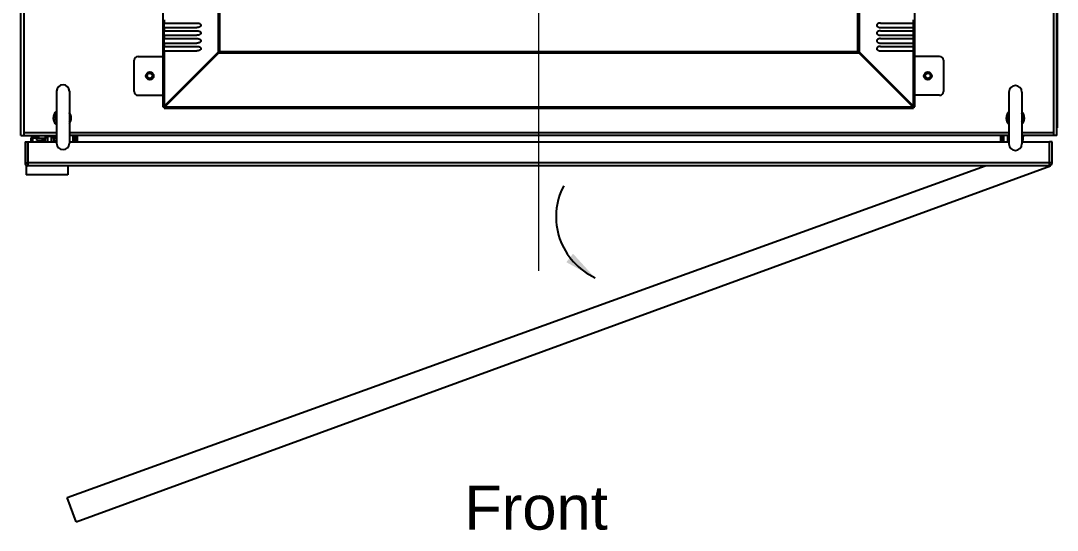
# Model space of a CAD drawing. Extents: x 79822 to 122366, y -56021 to -28815.
# Drawn here: x 84229 to 85028, y -44428 to -44035 of the extents above; entities that cross this region are included whole.
import ezdxf
from ezdxf.lldxf.tags import DXFTag

# ---------------------------------------------------------------- set-up
doc = ezdxf.new("R2010")
doc.units = 0
doc.header["$LTSCALE"] = 100
doc.header["$MEASUREMENT"] = 0
doc.layers.add('PANEL', color=7, linetype='Continuous')
doc.styles.add('HZ', font='arial.ttf', dxfattribs={"width": 0.7})
tags = doc.linetypes.add('CENTER', pattern=[2, 1.25, -0.25, 0.25, -0.25]).pattern_tags.tags
tags[10:11] = [DXFTag(74, 4), DXFTag(75, 0), DXFTag(340, '0'), DXFTag(46, 1.0), DXFTag(50, 0.0), DXFTag(44, 0.0), DXFTag(45, 0.0)]
tags[8:9] = [DXFTag(74, 4), DXFTag(75, 0), DXFTag(340, '0'), DXFTag(46, 1.0), DXFTag(50, 0.0), DXFTag(44, 0.0), DXFTag(45, 0.0)]
tags[6:7] = [DXFTag(74, 4), DXFTag(75, 0), DXFTag(340, '0'), DXFTag(46, 1.0), DXFTag(50, 0.0), DXFTag(44, 0.0), DXFTag(45, 0.0)]
tags[4:5] = [DXFTag(74, 4), DXFTag(75, 0), DXFTag(340, '0'), DXFTag(46, 1.0), DXFTag(50, 0.0), DXFTag(44, 0.0), DXFTag(45, 0.0)]
tags = doc.linetypes.add('HIDDEN', pattern=[0.375, 0.25, -0.125]).pattern_tags.tags
tags[6:7] = [DXFTag(74, 4), DXFTag(75, 0), DXFTag(340, '0'), DXFTag(46, 1.0), DXFTag(50, 0.0), DXFTag(44, 0.0), DXFTag(45, 0.0)]
tags[4:5] = [DXFTag(74, 4), DXFTag(75, 0), DXFTag(340, '0'), DXFTag(46, 1.0), DXFTag(50, 0.0), DXFTag(44, 0.0), DXFTag(45, 0.0)]

msp = doc.modelspace()

# ---------------------------------------------------------------- linework, layer by layer
at = {"color": 1, "linetype": 'CENTER', "lineweight": 20}
msp.add_line((84628.7, -44227.59), (84628.7, -43283.74), dxfattribs=at)
at = {"color": 7, "linetype": 'Continuous'}
for p, q in [((84229.2, -44123.2), (84229.2, -43370.6)), ((84231.5, -43371.2), (84231.5, -44123.2)), ((85025.9, -44123.2), (85025.9, -43371.2)), ((85028.2, -44123.2), (85028.2, -43371.2)), ((84338.7, -43393.2), (84338.7, -44101.2)), ((84918.7, -44101.2), (84918.7, -43393.2)), ((85028.5, -43395.9), (85028.5, -44097.9)), ((84381.49, -43435.49), (84381.49, -44058.91)), ((84382.59, -43436.09), (84382.59, -44058.31)), ((84874.81, -44058.31), (84874.81, -43436.09)), ((84875.91, -44058.91), (84875.91, -43435.49)), ((84338.7, -44036.45), (84365.11, -44036.45)), ((84338.7, -44039.95), (84365.11, -44039.95)), ((84339.7, -44039.95), (84339.7, -44036.45)), ((84339.8, -44033.95), (84339.8, -44036.45)), ((84339.8, -44039.95), (84339.8, -44042.45)), ((84892.29, -44036.45), (84918.7, -44036.45)), ((84892.29, -44039.95), (84918.7, -44039.95)), ((84917.6, -44036.45), (84917.6, -44033.95)), ((84917.6, -44042.45), (84917.6, -44039.95)), ((84917.7, -44039.95), (84917.7, -44036.45)), ((84338.7, -44042.45), (84365.11, -44042.45)), ((84338.7, -44045.95), (84365.11, -44045.95)), ((84338.7, -44048.45), (84365.11, -44048.45)), ((84339.7, -44045.95), (84339.7, -44042.45)), ((84339.7, -44051.95), (84339.7, -44048.45)), ((84339.8, -44045.95), (84339.8, -44048.45)), ((84892.29, -44042.45), (84918.7, -44042.45)), ((84892.29, -44045.95), (84918.7, -44045.95)), ((84892.29, -44048.45), (84918.7, -44048.45)), ((84917.6, -44048.45), (84917.6, -44045.95)), ((84917.7, -44045.95), (84917.7, -44042.45)), ((84917.7, -44051.95), (84917.7, -44048.45)), ((84338.7, -44051.95), (84365.11, -44051.95)), ((84338.7, -44054.45), (84365.11, -44054.45)), ((84339.7, -44057.95), (84339.7, -44054.45)), ((84339.8, -44051.95), (84339.8, -44054.45)), ((84892.29, -44051.95), (84918.7, -44051.95)), ((84892.29, -44054.45), (84918.7, -44054.45)), ((84917.6, -44054.45), (84917.6, -44051.95)), ((84917.7, -44057.95), (84917.7, -44054.45)), ((84316.7, -44089.2), (84316.7, -44065.2)), ((84319.7, -44062.2), (84338.7, -44062.2)), ((84338.7, -44057.95), (84365.11, -44057.95)), ((84339.8, -44057.95), (84339.8, -44100.6)), ((84381.49, -44058.91), (84339.8, -44100.6)), ((84381.99, -44058.91), (84340.3, -44100.6)), ((84381.99, -44059.41), (84340.3, -44101.1)), ((84381.49, -44058.91), (84381.99, -44058.91)), ((84381.99, -44059.41), (84381.99, -44058.91)), ((84381.99, -44059.41), (84875.41, -44059.41)), ((84382.59, -44058.31), (84874.81, -44058.31)), ((84875.91, -44058.91), (84875.41, -44058.91)), ((84875.41, -44058.91), (84917.1, -44100.6)), ((84875.41, -44059.41), (84875.41, -44058.91)), ((84875.41, -44059.41), (84917.1, -44101.1)), ((84875.91, -44058.91), (84917.6, -44100.6)), ((84892.29, -44057.95), (84918.7, -44057.95)), ((84917.6, -44100.6), (84917.6, -44057.95)), ((84937.7, -44062.2), (84918.7, -44062.2)), ((84940.7, -44065.2), (84940.7, -44089.2)), ((84256.8, -44089.1), (84256.8, -44129.1)), ((84266.8, -44089.1), (84266.8, -44129.1)), ((84319.7, -44092.2), (84338.7, -44092.2)), ((84937.7, -44092.2), (84918.7, -44092.2)), ((84991.2, -44089.7), (84991.2, -44129.7)), ((85001.2, -44089.7), (85001.2, -44129.7)), ((84338.7, -44101.2), (84339.8, -44101.2)), ((84339.7, -44101.1), (84339.7, -44102.2)), ((84339.7, -44102.2), (84917.7, -44102.2)), ((84339.8, -44100.6), (84340.3, -44100.6)), ((84340.3, -44101.1), (84340.3, -44100.6)), ((84340.3, -44101.1), (84917.1, -44101.1)), ((84917.6, -44100.6), (84917.1, -44100.6)), ((84917.1, -44101.1), (84917.1, -44100.6)), ((84917.6, -44101.2), (84918.7, -44101.2)), ((84917.7, -44102.2), (84917.7, -44101.1)), ((85028.2, -44097.9), (85028.26, -44097.9)), ((85028.26, -44097.9), (85028.5, -44097.9)), ((85028.5, -44097.9), (85028.5, -44117.4)), ((84231.5, -44120.9), (84256.8, -44120.9)), ((84266.8, -44120.9), (84991.2, -44120.9)), ((85001.2, -44120.9), (85025.9, -44120.9)), ((85028.2, -44117.4), (85028.5, -44117.4)), ((84229.2, -44123.2), (84256.8, -44123.2)), ((84232.5, -44127.95), (84232.5, -44144.15)), ((84232.5, -44127.95), (84234.5, -44127.95)), ((84234.5, -44127.95), (84234.5, -44144.15)), ((84234.8, -44127.95), (84234.8, -44146.45)), ((84234.8, -44127.95), (84256.8, -44127.95)), ((84237, -44125.83), (84237, -44127.95)), ((84237, -44125.83), (84238.2, -44125.83)), ((84238.2, -44125.83), (84238.2, -44127.95)), ((84238.88, -44123.95), (84238.88, -44125.15)), ((84243, -44123.95), (84238.88, -44123.95)), ((84243, -44125.15), (84238.88, -44125.15)), ((84241.52, -44125.15), (84241.5, -44125.17)), ((84241.5, -44127), (84241.5, -44125.17)), ((84241.5, -44125.19), (84248, -44125.19)), ((84241.5, -44127), (84246, -44127)), ((84243.47, -44123.2), (84242.72, -44123.95)), ((84243, -44123.95), (84243, -44125.15)), ((84243.99, -44127), (84243.99, -44127.96)), ((84246, -44127.95), (84246, -44125.95)), ((84246, -44125.95), (84248, -44125.95)), ((84247.09, -44127.95), (84247.09, -44125.95)), ((84248, -44123.2), (84248, -44127.95)), ((84250, -44124.98), (84248, -44124.98)), ((84250, -44127.95), (84250, -44123.2)), ((84250.1, -44127.95), (84250.1, -44123.98)), ((84252.9, -44123.98), (84250.1, -44123.98)), ((84252.9, -44127.95), (84252.9, -44123.98)), ((84253, -44123.2), (84253, -44127.95)), ((84255, -44124.98), (84253, -44124.98)), ((84255, -44127.95), (84255, -44123.2)), ((84255, -44125.19), (84256.8, -44125.19)), ((84255, -44127), (84256.8, -44127)), ((84256, -44123.95), (84256, -44125.15)), ((84256.8, -44123.95), (84256, -44123.95)), ((84256.8, -44125.15), (84256, -44125.15)), ((84991.2, -44123.2), (84266.8, -44123.2)), ((84266.8, -44127.95), (84991.2, -44127.95)), ((84269.5, -44123.2), (84269.5, -44127.95)), ((84270.6, -44127.95), (84270.6, -44123.2)), ((84271.8, -44127.95), (84271.8, -44123.2)), ((84273, -44127.95), (84273, -44123.2)), ((84985, -44127.95), (84985, -44123.2)), ((84986.2, -44127.95), (84986.2, -44123.2)), ((84987.4, -44127.95), (84987.4, -44123.2)), ((84990.5, -44127.95), (84990.5, -44123.2)), ((85028.2, -44123.2), (85001.2, -44123.2)), ((85001.2, -44127.95), (85022.2, -44127.95)), ((85001.5, -44127.95), (85001.5, -44123.2)), ((85002.21, -44123.2), (85001.73, -44127.95)), ((85022.2, -44127.95), (85022.2, -44146.45)), ((85024.5, -44127.95), (85022.5, -44127.95)), ((85022.5, -44144.15), (85022.5, -44127.95)), ((85024.5, -44144.15), (85024.5, -44127.95)), ((84232.5, -44144.15), (84234.5, -44144.15)), ((85022.2, -44144.15), (84234.8, -44144.15)), ((85024.5, -44144.15), (85022.5, -44144.15)), ((84233.5, -44146.45), (84233.5, -44153.45)), ((85022.2, -44146.45), (84234.8, -44146.45)), ((84265.5, -44146.45), (84265.5, -44153.45)), ((84265.5, -44153.45), (84233.5, -44153.45))]:
    msp.add_line(p, q, dxfattribs=at)
msp.add_line((84271.92, -44421.07), (84265.11, -44402.23))
for centre, radius in [((84328.7, -44077.2), 3), ((84328.7, -44077.2), 2), ((84928.7, -44077.2), 3), ((84928.7, -44077.2), 2)]:
    msp.add_circle(centre, radius, dxfattribs=at)
for centre, radius, start, end in [((84319.7, -44065.2), 3, 90, 180), ((84390.81, -44067.23), 12.13, 134.03676, 135.37999), ((84373.67, -44050.09), 12.13, 314.62001, 315.96324), ((84414.23, -44119.22), 68.64, 117.45319, 117.81313), ((84321.68, -44026.67), 68.64, 332.18687, 332.54681), ((84843.16, -44119.22), 68.64, 62.18687, 62.54681), ((84935.72, -44026.67), 68.64, 207.45319, 207.81313), ((84883.73, -44050.09), 12.13, 224.03676, 225.37999), ((84866.59, -44067.23), 12.13, 44.62001, 45.96324), ((84937.7, -44065.2), 3, 0, 90), ((84328.7, -44077.2), 2.5, 255, 195), ((84928.7, -44077.2), 2.5, 255, 195), ((84261.8, -44089.1), 5, 0, 180), ((84319.7, -44089.2), 3, 180, 270), ((84937.7, -44089.2), 3, 270, 0), ((84996.2, -44089.7), 5, 0, 180), ((84261.2, -44109.7), 7, 129.66197, 230.33803), ((84344.12, -44114.99), 15.02, 106.71863, 107.12156), ((84325.91, -44096.78), 15.02, 342.87844, 343.28137), ((84931.48, -44096.78), 15.02, 196.71863, 197.12156), ((84913.28, -44114.99), 15.02, 72.87844, 73.28137), ((84996.2, -44109.7), 7, 136.14811, 223.85189), ((84996.2, -44109.7), 7, 316.14811, 43.85189), ((84261.8, -44109.1), 6, 146.44504, 195), ((84261.8, -44109.1), 6, 146.98298, 213.01702), ((84261.8, -44109.1), 6, 326.46158, 33.53842), ((84261.8, -44109.1), 6, 326.98298, 33.01702), ((84261.2, -44109.7), 7, 323.87173, 36.12827), ((84996.2, -44109.1), 6, 146.44407, 195), ((84996.2, -44109.1), 6, 146.98298, 213.01702), ((84996.2, -44109.1), 6, 326.45545, 33.55593), ((84996.2, -44109.1), 6, 326.98298, 33.01702), ((85027.3, -44116.7), 1.2, 319.26264, 0), ((84238.88, -44125.83), 1.88, 90, 180), ((84238.88, -44125.83), 0.681, 90, 180), ((84261.8, -44129.1), 5, 180, 0), ((84996.2, -44129.7), 5, 180, 0), ((84234.8, -44144.15), 2.3, 180, 270), ((84234.8, -44144.15), 0.3, 180, 270), ((85022.2, -44144.15), 2.3, 270, 0), ((85022.2, -44144.15), 0.3, 270, 0)]:
    msp.add_arc(centre, radius, start, end, dxfattribs=at)
for points, start_tangent, end_tangent in [([(84365.11, -44036.45), (84365.9, -44036.51), (84366.6, -44036.68), (84367.2, -44036.94), (84367.7, -44037.29), (84368.04, -44037.75), (84368.14, -44038.28), (84367.98, -44038.77), (84367.62, -44039.18), (84367.13, -44039.51), (84366.54, -44039.75), (84365.87, -44039.9), (84365.11, -44039.95)], (0.999961, -0.008789), (-0.999962, -0.008666)), ([(84892.29, -44036.45), (84891.5, -44036.51), (84890.8, -44036.68), (84890.19, -44036.94), (84889.7, -44037.29), (84889.36, -44037.75), (84889.26, -44038.28), (84889.42, -44038.77), (84889.78, -44039.18), (84890.27, -44039.51), (84890.86, -44039.75), (84891.53, -44039.9), (84892.29, -44039.95)], (-0.999961, -0.008789), (0.999962, -0.008666)), ([(84365.11, -44042.45), (84365.9, -44042.51), (84366.6, -44042.68), (84367.2, -44042.94), (84367.7, -44043.29), (84368.04, -44043.75), (84368.14, -44044.28), (84367.98, -44044.77), (84367.62, -44045.18), (84367.13, -44045.51), (84366.54, -44045.75), (84365.87, -44045.9), (84365.11, -44045.95)], (0.999961, -0.008789), (-0.999962, -0.008666)), ([(84365.11, -44048.45), (84365.9, -44048.51), (84366.6, -44048.68), (84367.2, -44048.94), (84367.7, -44049.29), (84368.04, -44049.75), (84368.14, -44050.28), (84367.98, -44050.77), (84367.62, -44051.18), (84367.13, -44051.51), (84366.54, -44051.75), (84365.87, -44051.9), (84365.11, -44051.95)], (0.999961, -0.008789), (-0.999962, -0.008666)), ([(84892.29, -44042.45), (84891.5, -44042.51), (84890.8, -44042.68), (84890.19, -44042.94), (84889.7, -44043.29), (84889.36, -44043.75), (84889.26, -44044.28), (84889.42, -44044.77), (84889.78, -44045.18), (84890.27, -44045.51), (84890.86, -44045.75), (84891.53, -44045.9), (84892.29, -44045.95)], (-0.999961, -0.008789), (0.999962, -0.008666)), ([(84892.29, -44048.45), (84891.5, -44048.51), (84890.8, -44048.68), (84890.19, -44048.94), (84889.7, -44049.29), (84889.36, -44049.75), (84889.26, -44050.28), (84889.42, -44050.77), (84889.78, -44051.18), (84890.27, -44051.51), (84890.86, -44051.75), (84891.53, -44051.9), (84892.29, -44051.95)], (-0.999961, -0.008789), (0.999962, -0.008666)), ([(84365.11, -44054.45), (84365.9, -44054.51), (84366.6, -44054.68), (84367.2, -44054.94), (84367.7, -44055.29), (84368.04, -44055.75), (84368.14, -44056.28), (84367.98, -44056.77), (84367.62, -44057.18), (84367.13, -44057.51), (84366.54, -44057.75), (84365.87, -44057.9), (84365.11, -44057.95)], (0.999961, -0.008789), (-0.999962, -0.008666)), ([(84892.29, -44054.45), (84891.5, -44054.51), (84890.8, -44054.68), (84890.19, -44054.94), (84889.7, -44055.29), (84889.36, -44055.75), (84889.26, -44056.28), (84889.42, -44056.77), (84889.78, -44057.18), (84890.27, -44057.51), (84890.86, -44057.75), (84891.53, -44057.9), (84892.29, -44057.95)], (-0.999961, -0.008789), (0.999962, -0.008666)), ([(84381.49, -44058.91), (84381.84, -44058.71), (84382.21, -44058.51)], (0.856944, 0.515409), (0.883981, 0.467523)), ([(84381.99, -44059.41), (84382.19, -44059.06), (84382.39, -44058.69)], (0.515409, 0.856944), (0.467523, 0.883981)), ([(84381.99, -44058.91), (84382.18, -44058.71)], (0.671784, 0.740747), (0.701407, 0.712761)), ([(84381.99, -44058.91), (84382.19, -44058.72)], (0.740747, 0.671784), (0.712761, 0.701407)), ([(84875.41, -44059.41), (84875.21, -44059.06), (84875.01, -44058.69)], (-0.515409, 0.856944), (-0.467523, 0.883981)), ([(84875.91, -44058.91), (84875.56, -44058.71), (84875.19, -44058.51)], (-0.856944, 0.515409), (-0.883981, 0.467523)), ([(84875.41, -44058.91), (84875.21, -44058.72)], (-0.740747, 0.671784), (-0.712761, 0.701407)), ([(84875.41, -44058.91), (84875.22, -44058.71)], (-0.671784, 0.740747), (-0.701407, 0.712761)), ([(84338.83, -44101), (84338.7, -44101.2)], (-0.79084, -0.612022), (0, -1)), ([(84339.7, -44100.63), (84339.21, -44100.8), (84338.99, -44100.9), (84338.83, -44101)], (-0.955586, -0.294712), (-0.79084, -0.612022)), ([(84339.77, -44101), (84339.7, -44101.2)], (-0.569202, -0.822198), (0, -1)), ([(84339.9, -44101.13), (84339.7, -44101.2)], (-0.822198, -0.569202), (-1, 0)), ([(84339.9, -44102.07), (84339.7, -44102.2)], (-0.612022, -0.79084), (-1, 0)), ([(84340.3, -44100.6), (84339.98, -44100.8), (84339.77, -44101)], (-0.875724, -0.482812), (-0.569202, -0.822198)), ([(84340.3, -44100.6), (84340.1, -44100.92), (84339.9, -44101.13)], (-0.482812, -0.875724), (-0.822198, -0.569202)), ([(84340.27, -44101.2), (84340.1, -44101.69), (84340, -44101.91), (84339.9, -44102.07)], (-0.294712, -0.955586), (-0.612022, -0.79084)), ([(84917.1, -44100.6), (84917.3, -44100.92), (84917.5, -44101.13)], (0.482812, -0.875724), (0.822198, -0.569202)), ([(84917.1, -44100.6), (84917.42, -44100.8), (84917.63, -44101)], (0.875724, -0.482812), (0.569202, -0.822198)), ([(84917.13, -44101.2), (84917.3, -44101.69), (84917.4, -44101.91), (84917.5, -44102.07)], (0.294712, -0.955586), (0.612022, -0.79084)), ([(84917.5, -44101.13), (84917.7, -44101.2)], (0.822198, -0.569202), (1, 0)), ([(84917.5, -44102.07), (84917.7, -44102.2)], (0.612022, -0.79084), (1, 0)), ([(84917.63, -44101), (84917.7, -44101.2)], (0.569202, -0.822198), (0, -1)), ([(84917.7, -44100.63), (84918.18, -44100.8), (84918.4, -44100.9), (84918.57, -44101)], (0.955586, -0.294712), (0.79084, -0.612022)), ([(84918.57, -44101), (84918.7, -44101.2)], (0.79084, -0.612022), (0, -1))]:
    msp.add_spline(points, degree=3, dxfattribs=dict(at, start_tangent=start_tangent, end_tangent=end_tangent))
at = {"layer": 'PANEL', "linetype": 'HIDDEN'}
for p, q in [((84265.09, -44402.24), (84972.98, -44146.45)), ((84271.92, -44421.07), (85023.23, -44146.48))]:
    msp.add_line(p, q, dxfattribs=at)
at = {"layer": 'PANEL', "color": 7}
msp.add_arc((84693.44, -44185.9), 51.49, 152.18894, 245.71907, dxfattribs=at)
at = {"layer": 'PANEL', "color": 7, "linetype": 'ByBlock'}
msp.add_solid([(84649.94, -44220.88), (84655.1, -44214.33), (84672.15, -44233.08)], dxfattribs=at)

# ---------------------------------------------------------------- texts
at = {"color": 7, "style": 'HZ'}
msp.add_text('Front', height=34, dxfattribs=at).set_placement((84571.12, -44427.08))

doc.saveas('drawing.dxf')
